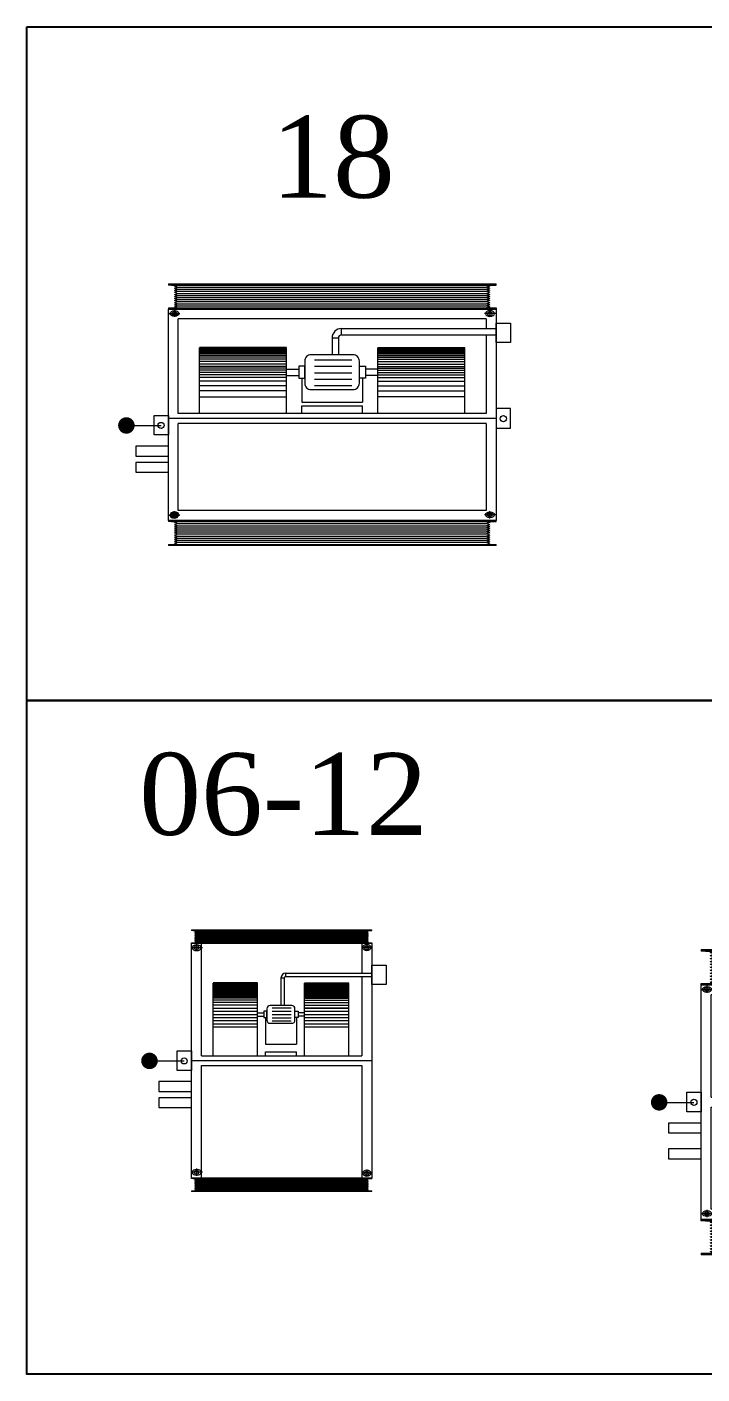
# Model space of a CAD drawing. Extents: x 847 to 949, y 444 to 823.
# Drawn here: x 931.519 to 933.58, y 482.836 to 486.952 of the extents above; entities that cross this region are included whole.
import ezdxf

# ---------------------------------------------------------------- set-up
doc = ezdxf.new("R2010")
doc.units = 0
doc.header["$MEASUREMENT"] = 0
doc.linetypes.add('DASHDOT', pattern=[25.4, 12.7, -6.35, 0, -6.35])
for name, color, linetype in [('01_AC-EQUIP', 206, 'CONTINUOUS'), ('M-DUCT-SA', 5, 'CONTINUOUS'), ('M-EQBMNT', 21, 'CONTINUOUS')]:
    doc.layers.add(name, color=color, linetype=linetype)
doc.layers.add('AC-TEXT', color=15, linetype='CONTINUOUS', lineweight=30)
doc.styles.add('AC', font='romans.shx', dxfattribs={"height": 0.2})

# ---------------------------------------------------------------- blocks, each defined once
blk = doc.blocks.new('A$C56630B5C')
at = {"layer": '01_AC-EQUIP', "color": 2, "lineweight": 20}
for p, q in [((0.1533, 0.7992), (1.1533, 0.7992)), ((0.1533, 0.7992), (0.1533, 0.7957)), ((1.1243, 0.7957), (0.1533, 0.7957)), ((0.1624, 0.7957), (1.1533, 0.7957)), ((0.1722, 0.7925), (0.1822, 0.7957)), ((0.1722, 0.7925), (0.1822, 0.7894)), ((0.1722, 0.7862), (0.1822, 0.7894)), ((0.1722, 0.7862), (0.1822, 0.783)), ((0.1722, 0.7799), (0.1822, 0.783)), ((0.1822, 0.7894), (1.1243, 0.7894)), ((0.1822, 0.783), (1.1243, 0.783)), ((1.1343, 0.7925), (1.1243, 0.7957)), ((1.1343, 0.7925), (1.1243, 0.7894)), ((1.1343, 0.7862), (1.1243, 0.7894)), ((1.1343, 0.7862), (1.1243, 0.783)), ((1.1343, 0.7799), (1.1243, 0.783)), ((1.1533, 0.7957), (1.1533, 0.7992)), ((0.1722, 0.7799), (0.1822, 0.7767)), ((0.1722, 0.7736), (0.1822, 0.7767)), ((0.1722, 0.7736), (0.1822, 0.7704)), ((0.1722, 0.7672), (0.1822, 0.7704)), ((0.1722, 0.7672), (0.1822, 0.7641)), ((0.1722, 0.7609), (0.1822, 0.7641)), ((0.1722, 0.7609), (0.1822, 0.7577)), ((0.1722, 0.7546), (0.1822, 0.7577)), ((0.1722, 0.7546), (0.1822, 0.7514)), ((0.1722, 0.7483), (0.1822, 0.7514)), ((0.1722, 0.7483), (0.1822, 0.7451)), ((0.1722, 0.7419), (0.1822, 0.7451)), ((0.1722, 0.7419), (0.1822, 0.7388)), ((0.1822, 0.7767), (1.1243, 0.7767)), ((0.1822, 0.7704), (1.1243, 0.7704)), ((0.1822, 0.7641), (1.1243, 0.7641)), ((0.1822, 0.7577), (1.1243, 0.7577)), ((0.1822, 0.7514), (1.1243, 0.7514)), ((0.1822, 0.7451), (1.1243, 0.7451)), ((1.1343, 0.7799), (1.1243, 0.7767)), ((1.1343, 0.7736), (1.1243, 0.7767)), ((1.1343, 0.7736), (1.1243, 0.7704)), ((1.1343, 0.7672), (1.1243, 0.7704)), ((1.1343, 0.7672), (1.1243, 0.7641)), ((1.1343, 0.7609), (1.1243, 0.7641)), ((1.1343, 0.7609), (1.1243, 0.7577)), ((1.1343, 0.7546), (1.1243, 0.7577)), ((1.1343, 0.7546), (1.1243, 0.7514)), ((1.1343, 0.7483), (1.1243, 0.7514)), ((1.1343, 0.7483), (1.1243, 0.7451)), ((1.1343, 0.7419), (1.1243, 0.7451)), ((1.1343, 0.7419), (1.1243, 0.7388)), ((0.1533, 0.7261), (1.1533, 0.7261)), ((0.1533, 0.7261), (0.1533, 0.7226)), ((1.1533, 0.7226), (0.1533, 0.7226)), ((0.1624, 0.7261), (1.1533, 0.7261)), ((0.1722, 0.7356), (0.1822, 0.7388)), ((0.1722, 0.7356), (0.1822, 0.7325)), ((0.1722, 0.7293), (0.1822, 0.7325)), ((0.1722, 0.7293), (0.1822, 0.7261)), ((0.1822, 0.7388), (1.1243, 0.7388)), ((0.1822, 0.7325), (1.1243, 0.7325)), ((1.1343, 0.7356), (1.1243, 0.7388)), ((1.1343, 0.7356), (1.1243, 0.7325)), ((1.1343, 0.7293), (1.1243, 0.7325)), ((1.1343, 0.7293), (1.1243, 0.7261)), ((1.1533, 0.7226), (1.1533, 0.7261)), ((0.1533, 0.0767), (1.1533, 0.0767)), ((0.1533, 0.0767), (0.1533, 0.0731)), ((1.1243, 0.0731), (0.1533, 0.0731)), ((0.1624, 0.0731), (1.1533, 0.0731)), ((0.1722, 0.0699), (0.1822, 0.0731)), ((0.1722, 0.0699), (0.1822, 0.0668)), ((0.1722, 0.0636), (0.1822, 0.0668)), ((0.1722, 0.0636), (0.1822, 0.0605)), ((0.1722, 0.0573), (0.1822, 0.0605)), ((0.1722, 0.0573), (0.1822, 0.0541)), ((0.1722, 0.051), (0.1822, 0.0541)), ((0.1722, 0.051), (0.1822, 0.0478)), ((0.1722, 0.0447), (0.1822, 0.0478)), ((0.1722, 0.0447), (0.1822, 0.0415)), ((0.1722, 0.0383), (0.1822, 0.0415)), ((0.1822, 0.0668), (1.1243, 0.0668)), ((0.1822, 0.0605), (1.1243, 0.0605)), ((0.1822, 0.0541), (1.1243, 0.0541)), ((0.1822, 0.0478), (1.1243, 0.0478)), ((0.1822, 0.0415), (1.1243, 0.0415)), ((1.1343, 0.0699), (1.1243, 0.0731)), ((1.1343, 0.0699), (1.1243, 0.0668)), ((1.1343, 0.0636), (1.1243, 0.0668)), ((1.1343, 0.0636), (1.1243, 0.0605)), ((1.1343, 0.0573), (1.1243, 0.0605)), ((1.1343, 0.0573), (1.1243, 0.0541)), ((1.1343, 0.051), (1.1243, 0.0541)), ((1.1343, 0.051), (1.1243, 0.0478)), ((1.1343, 0.0447), (1.1243, 0.0478)), ((1.1343, 0.0447), (1.1243, 0.0415)), ((1.1343, 0.0383), (1.1243, 0.0415)), ((1.1533, 0.0731), (1.1533, 0.0767)), ((0.1533, 0.0036), (1.1533, 0.0036)), ((0.1533, 0.0036), (0.1533, 0)), ((0.1624, 0.0036), (1.1533, 0.0036)), ((0.1722, 0.0383), (0.1822, 0.0352)), ((0.1722, 0.032), (0.1822, 0.0352)), ((0.1722, 0.032), (0.1822, 0.0289)), ((0.1722, 0.0257), (0.1822, 0.0289)), ((0.1722, 0.0257), (0.1822, 0.0225)), ((0.1722, 0.0194), (0.1822, 0.0225)), ((0.1722, 0.0194), (0.1822, 0.0162)), ((0.1722, 0.0131), (0.1822, 0.0162)), ((0.1722, 0.0131), (0.1822, 0.0099)), ((0.1722, 0.0067), (0.1822, 0.0099)), ((0.1722, 0.0067), (0.1822, 0.0036)), ((0.1822, 0.0352), (1.1243, 0.0352)), ((0.1822, 0.0289), (1.1243, 0.0289)), ((0.1822, 0.0225), (1.1243, 0.0225)), ((0.1822, 0.0162), (1.1243, 0.0162)), ((0.1822, 0.0099), (1.1243, 0.0099)), ((1.1343, 0.0383), (1.1243, 0.0352)), ((1.1343, 0.032), (1.1243, 0.0352)), ((1.1343, 0.032), (1.1243, 0.0289)), ((1.1343, 0.0257), (1.1243, 0.0289)), ((1.1343, 0.0257), (1.1243, 0.0225)), ((1.1343, 0.0194), (1.1243, 0.0225)), ((1.1343, 0.0194), (1.1243, 0.0162)), ((1.1343, 0.0131), (1.1243, 0.0162)), ((1.1343, 0.0131), (1.1243, 0.0099)), ((1.1343, 0.0067), (1.1243, 0.0099)), ((1.1343, 0.0067), (1.1243, 0.0036)), ((1.1533, 0), (1.1533, 0.0036)), ((1.1533, 0), (0.1533, 0))]:
    blk.add_line(p, q, dxfattribs=at)
at = {"layer": '01_AC-EQUIP', "color": 1, "lineweight": 20}
for p, q in [((0.1533, 0.7226), (1.1533, 0.7226)), ((0.1539, 0.7087), (0.188, 0.7087)), ((0.1717, 0.7202), (0.1717, 0.6982)), ((1.1527, 0.7087), (1.1186, 0.7087)), ((1.1348, 0.7202), (1.1348, 0.6982)), ((1.1233, 0.6926), (0.1833, 0.6926)), ((0.6818, 0.6631), (1.1533, 0.6631)), ((0.6818, 0.6437), (0.6818, 0.6631)), ((0.6527, 0.634), (0.6527, 0.5827)), ((0.6721, 0.634), (0.6527, 0.634)), ((0.6721, 0.634), (0.6721, 0.5827)), ((0.6818, 0.6437), (1.1533, 0.6437)), ((0.2476, 0.4033), (0.2476, 0.6038)), ((0.5132, 0.6038), (0.2476, 0.6038)), ((0.5132, 0.6026), (0.2476, 0.6026)), ((0.5132, 0.6013), (0.2476, 0.6013)), ((0.5132, 0.5995), (0.2476, 0.5995)), ((0.5132, 0.5972), (0.2476, 0.5972)), ((0.5132, 0.5949), (0.2476, 0.5949)), ((0.5132, 0.5923), (0.2476, 0.5923)), ((0.5132, 0.5893), (0.2476, 0.5893)), ((0.5132, 0.5857), (0.2476, 0.5857)), ((0.5132, 0.5807), (0.2476, 0.5807)), ((0.5132, 0.4033), (0.5132, 0.6038)), ((0.7923, 0.4033), (0.7923, 0.6038)), ((0.7923, 0.6038), (1.0579, 0.6038)), ((0.7923, 0.6026), (1.0579, 0.6026)), ((0.7923, 0.6013), (1.0579, 0.6013)), ((0.7923, 0.5995), (1.0579, 0.5995)), ((0.7923, 0.5972), (1.0579, 0.5972)), ((0.7923, 0.5949), (1.0579, 0.5949)), ((0.7923, 0.5923), (1.0579, 0.5923)), ((0.7923, 0.5893), (1.0579, 0.5893)), ((0.7923, 0.5857), (1.0579, 0.5857)), ((0.7923, 0.5807), (1.0579, 0.5807)), ((1.0579, 0.4033), (1.0579, 0.6038)), ((0.5132, 0.5755), (0.2476, 0.5755)), ((0.5132, 0.5691), (0.2476, 0.5691)), ((0.5132, 0.562), (0.2476, 0.562)), ((0.5132, 0.5546), (0.2476, 0.5546)), ((0.5132, 0.5472), (0.2476, 0.5472)), ((0.5132, 0.542), (0.2476, 0.542)), ((0.5132, 0.5356), (0.2476, 0.5356)), ((0.5132, 0.5393), (0.5509, 0.5393)), ((0.7136, 0.5659), (0.5995, 0.5659)), ((0.7136, 0.5465), (0.5995, 0.5465)), ((0.7923, 0.5393), (0.7546, 0.5393)), ((0.7923, 0.5755), (1.0579, 0.5755)), ((0.7923, 0.5691), (1.0579, 0.5691)), ((0.7923, 0.562), (1.0579, 0.562)), ((0.7923, 0.5546), (1.0579, 0.5546)), ((0.7923, 0.5472), (1.0579, 0.5472)), ((0.7923, 0.542), (1.0579, 0.542)), ((0.7923, 0.5356), (1.0579, 0.5356)), ((0.5132, 0.5285), (0.2476, 0.5285)), ((0.5132, 0.5211), (0.2476, 0.5211)), ((0.5132, 0.5137), (0.2476, 0.5137)), ((0.5132, 0.5021), (0.2476, 0.5021)), ((0.5132, 0.5199), (0.5509, 0.5199)), ((0.5601, 0.5112), (0.5601, 0.4383)), ((0.7136, 0.5271), (0.5995, 0.5271)), ((0.7136, 0.5077), (0.5995, 0.5077)), ((0.7454, 0.5112), (0.7454, 0.4383)), ((0.7923, 0.5199), (0.7546, 0.5199)), ((0.7923, 0.5285), (1.0579, 0.5285)), ((0.7923, 0.5211), (1.0579, 0.5211)), ((0.7923, 0.5137), (1.0579, 0.5137)), ((0.7923, 0.5021), (1.0579, 0.5021)), ((0.5132, 0.4875), (0.2476, 0.4875)), ((0.5132, 0.4729), (0.2476, 0.4729)), ((0.2476, 0.4545), (0.5132, 0.4545)), ((0.7136, 0.4883), (0.5995, 0.4883)), ((0.7923, 0.4875), (1.0579, 0.4875)), ((0.7923, 0.4729), (1.0579, 0.4729)), ((1.0579, 0.4545), (0.7923, 0.4545)), ((0.5601, 0.4383), (0.7454, 0.4383)), ((0.5601, 0.4272), (0.7454, 0.4272)), ((0.5601, 0.4033), (0.5601, 0.4272)), ((0.7454, 0.4033), (0.7454, 0.4272)), ((1.1533, 0.3883), (0.1533, 0.3883)), ((1.1233, 0.3733), (0.1833, 0.3733)), ((0.1539, 0.0941), (0.188, 0.0941)), ((0.1869, 0.0917), (0.1559, 0.0917)), ((0.1707, 0.1022), (0.1707, 0.0821)), ((0.1717, 0.0826), (0.1717, 0.1046)), ((1.1233, 0.1067), (0.1833, 0.1067)), ((1.1527, 0.0941), (1.1186, 0.0941)), ((1.1348, 0.0826), (1.1348, 0.1046)), ((1.1533, 0.0767), (0.1533, 0.0767))]:
    blk.add_line(p, q, dxfattribs=at)
at = {"layer": '01_AC-EQUIP', "color": 1, "linetype": 'DASHDOT', "lineweight": 20}
for p, q in [((0.5132, 0.5472), (0.2476, 0.5472)), ((0.7923, 0.5472), (1.0579, 0.5472))]:
    blk.add_line(p, q, dxfattribs=at)
at = {"layer": '01_AC-EQUIP', "color": 4, "lineweight": 20}
blk.add_line((0.0248, 0.3668), (0.1307, 0.3668), dxfattribs=at)
at = {"layer": '01_AC-EQUIP', "color": 1, "lineweight": 20}
for points in [[(0.1533, 0.0767), (0.1533, 0.7226)], [(1.1533, 0.7261), (1.1533, 0.0767)], [(1.1233, 0.4033), (0.1833, 0.4033), (0.1833, 0.6926)], [(1.1233, 0.6926), (1.1233, 0.6631)], [(1.1233, 0.6437), (1.1233, 0.4033)], [(0.1833, 0.1067), (0.1833, 0.3733)], [(1.1233, 0.3733), (1.1233, 0.1067)]]:
    blk.add_lwpolyline(points, dxfattribs=at)
for points in [[(1.1972, 0.6199), (1.1533, 0.6199), (1.1533, 0.6798), (1.1972, 0.6798)], [(0.5693, 0.5479), (0.5509, 0.5479), (0.5509, 0.5112), (0.5693, 0.5112)], [(0.7362, 0.5479), (0.7546, 0.5479), (0.7546, 0.5112), (0.7362, 0.5112)], [(1.1972, 0.4183), (1.1533, 0.4183), (1.1533, 0.3584), (1.1972, 0.3584)], [(0.1093, 0.3976), (0.1533, 0.3976), (0.1533, 0.3377), (0.1093, 0.3377)]]:
    blk.add_lwpolyline(points, close=True, dxfattribs=at)
blk.add_lwpolyline([(0.7168, 0.5827), (0.5887, 0.5827, 0.414214), (0.5693, 0.5633), (0.5693, 0.4959, 0.414214), (0.5887, 0.4765), (0.7168, 0.4765, 0.414214), (0.7362, 0.4959), (0.7362, 0.5633, 0.414214)], format="xyb", close=True, dxfattribs=at)
at = {"layer": '01_AC-EQUIP', "color": 4, "lineweight": 20, "const_width": 0.0252}
blk.add_lwpolyline([(0.0275, 0.3545, 1), (0.0221, 0.3791, 1)], format="xyb", close=True, dxfattribs=at)
at = {"layer": '01_AC-EQUIP', "color": 5, "lineweight": 20}
blk.add_lwpolyline([(0.1533, 0.2734), (0.1533, 0.3034), (0.0533, 0.3034), (0.0533, 0.2734)], close=True, dxfattribs=at)
at = {"layer": '01_AC-EQUIP', "color": 6, "lineweight": 20}
blk.add_lwpolyline([(0.1533, 0.2241), (0.1533, 0.2541), (0.0533, 0.2541), (0.0533, 0.2241)], close=True, dxfattribs=at)
at = {"layer": '01_AC-EQUIP', "color": 1, "lineweight": 20}
for centre in [(0.1307, 0.3668), (1.1758, 0.3875)]:
    blk.add_circle(centre, 0.00932, dxfattribs=at)
for radius in [0.0291, 0.0097]:
    blk.add_arc((0.6818, 0.634), radius, 90.0006, 180.0006, dxfattribs=at)
for centre, major_axis, start_param, end_param in [((0.1717, 0.7087), (0.0136, 0), -1.570796, 4.712389), ((0.1717, 0.7087), (0.00775, 0), 3.141593, 9.424778), ((1.1348, 0.0941), (-0.0136, 0), -1.570796, 4.712389), ((1.1348, 0.0941), (-0.00775, 0), 3.141593, 9.424778)]:
    blk.add_ellipse(centre, major_axis=major_axis, ratio=0.646018, start_param=start_param, end_param=end_param, dxfattribs=at)
at = {"layer": '01_AC-EQUIP', "color": 1, "lineweight": 20, "extrusion": (0, 0, -1)}
for centre, major_axis, start_param, end_param in [((1.1348, 0.7087), (-0.0136, 0), -1.570796, 4.712389), ((1.1348, 0.7087), (-0.00775, 0), 3.141593, 9.424778), ((0.1717, 0.0941), (0.0136, 0), -1.570796, 4.712389), ((0.1707, 0.0917), (-0.0124, 0), -1.570796, 4.712389), ((0.1707, 0.0917), (-0.00705, 0), 3.141593, 9.424778), ((0.1717, 0.0941), (0.00775, 0), 3.141593, 9.424778)]:
    blk.add_ellipse(centre, major_axis=major_axis, ratio=0.646018, start_param=start_param, end_param=end_param, dxfattribs=at)
at = {"layer": 'M-EQBMNT', "color": 21, "linetype": 'ByBlock', "ltscale": 1.5}
for p, q in [((0.5132, 0.6038), (0.2476, 0.6038)), ((0.7923, 0.6038), (1.0579, 0.6038))]:
    blk.add_line(p, q, dxfattribs=at)
blk = doc.blocks.new('A$C220E142C')
at = {"layer": '01_AC-EQUIP', "color": 2, "lineweight": 20}
for p, q in [((0.1535, 0.8), (0.7035, 0.8)), ((0.1535, 0.8), (0.1535, 0.798)), ((0.6876, 0.798), (0.1535, 0.798)), ((0.1586, 0.798), (0.7035, 0.798)), ((0.164, 0.7963), (0.1695, 0.798)), ((0.164, 0.7963), (0.1695, 0.7946)), ((0.164, 0.7928), (0.1695, 0.7946)), ((0.164, 0.7928), (0.1695, 0.7911)), ((0.164, 0.7893), (0.1695, 0.7911)), ((0.164, 0.7893), (0.1695, 0.7876)), ((0.164, 0.7859), (0.1695, 0.7876)), ((0.164, 0.7859), (0.1695, 0.7841)), ((0.164, 0.7824), (0.1695, 0.7841)), ((0.164, 0.7824), (0.1695, 0.7807)), ((0.1695, 0.7946), (0.6876, 0.7946)), ((0.1695, 0.7911), (0.6876, 0.7911)), ((0.1695, 0.7876), (0.6876, 0.7876)), ((0.1695, 0.7841), (0.6876, 0.7841)), ((0.6931, 0.7963), (0.6876, 0.798)), ((0.6931, 0.7963), (0.6876, 0.7946)), ((0.6931, 0.7928), (0.6876, 0.7946)), ((0.6931, 0.7928), (0.6876, 0.7911)), ((0.6931, 0.7893), (0.6876, 0.7911)), ((0.6931, 0.7893), (0.6876, 0.7876)), ((0.6931, 0.7859), (0.6876, 0.7876)), ((0.6931, 0.7859), (0.6876, 0.7841)), ((0.6931, 0.7824), (0.6876, 0.7841)), ((0.6931, 0.7824), (0.6876, 0.7807)), ((0.7035, 0.798), (0.7035, 0.8)), ((0.1535, 0.7598), (0.7035, 0.7598)), ((0.1535, 0.7598), (0.1535, 0.7578)), ((0.7035, 0.7578), (0.1535, 0.7578)), ((0.1586, 0.7598), (0.7035, 0.7598)), ((0.164, 0.7789), (0.1695, 0.7807)), ((0.164, 0.7789), (0.1695, 0.7772)), ((0.164, 0.7754), (0.1695, 0.7772)), ((0.164, 0.7754), (0.1695, 0.7737)), ((0.164, 0.772), (0.1695, 0.7737)), ((0.164, 0.772), (0.1695, 0.7702)), ((0.164, 0.7685), (0.1695, 0.7702)), ((0.164, 0.7685), (0.1695, 0.7667)), ((0.164, 0.765), (0.1695, 0.7667)), ((0.164, 0.765), (0.1695, 0.7633)), ((0.164, 0.7615), (0.1695, 0.7633)), ((0.164, 0.7615), (0.1695, 0.7598)), ((0.1695, 0.7807), (0.6876, 0.7807)), ((0.1695, 0.7772), (0.6876, 0.7772)), ((0.1695, 0.7737), (0.6876, 0.7737)), ((0.1695, 0.7702), (0.6876, 0.7702)), ((0.1695, 0.7667), (0.6876, 0.7667)), ((0.1695, 0.7633), (0.6876, 0.7633)), ((0.6931, 0.7789), (0.6876, 0.7807)), ((0.6931, 0.7789), (0.6876, 0.7772)), ((0.6931, 0.7754), (0.6876, 0.7772)), ((0.6931, 0.7754), (0.6876, 0.7737)), ((0.6931, 0.772), (0.6876, 0.7737)), ((0.6931, 0.772), (0.6876, 0.7702)), ((0.6931, 0.7685), (0.6876, 0.7702)), ((0.6931, 0.7685), (0.6876, 0.7667)), ((0.6931, 0.765), (0.6876, 0.7667)), ((0.6931, 0.765), (0.6876, 0.7633)), ((0.6931, 0.7615), (0.6876, 0.7633)), ((0.6931, 0.7615), (0.6876, 0.7598)), ((0.7035, 0.7578), (0.7035, 0.7598)), ((0.1535, 0.0422), (0.7035, 0.0422)), ((0.1535, 0.0422), (0.1535, 0.0402)), ((0.7035, 0.0402), (0.7035, 0.0422)), ((0.6876, 0.0402), (0.1535, 0.0402)), ((0.1535, 0.002), (0.7035, 0.002)), ((0.1535, 0.002), (0.1535, 0)), ((0.1586, 0.0402), (0.7035, 0.0402)), ((0.1586, 0.002), (0.7035, 0.002)), ((0.164, 0.0385), (0.1695, 0.0402)), ((0.164, 0.0385), (0.1695, 0.0367)), ((0.164, 0.035), (0.1695, 0.0367)), ((0.164, 0.035), (0.1695, 0.0333)), ((0.164, 0.0315), (0.1695, 0.0333)), ((0.164, 0.0315), (0.1695, 0.0298)), ((0.164, 0.028), (0.1695, 0.0298)), ((0.164, 0.028), (0.1695, 0.0263)), ((0.164, 0.0246), (0.1695, 0.0263)), ((0.164, 0.0246), (0.1695, 0.0228)), ((0.164, 0.0211), (0.1695, 0.0228)), ((0.164, 0.0211), (0.1695, 0.0193)), ((0.164, 0.0176), (0.1695, 0.0193)), ((0.164, 0.0176), (0.1695, 0.0159)), ((0.164, 0.0141), (0.1695, 0.0159)), ((0.164, 0.0141), (0.1695, 0.0124)), ((0.164, 0.0107), (0.1695, 0.0124)), ((0.164, 0.0107), (0.1695, 0.0089)), ((0.164, 0.0072), (0.1695, 0.0089)), ((0.164, 0.0072), (0.1695, 0.0054)), ((0.164, 0.0037), (0.1695, 0.0054)), ((0.164, 0.0037), (0.1695, 0.002)), ((0.1695, 0.0367), (0.6876, 0.0367)), ((0.1695, 0.0333), (0.6876, 0.0333)), ((0.1695, 0.0298), (0.6876, 0.0298)), ((0.1695, 0.0263), (0.6876, 0.0263)), ((0.1695, 0.0228), (0.6876, 0.0228)), ((0.1695, 0.0193), (0.6876, 0.0193)), ((0.1695, 0.0159), (0.6876, 0.0159)), ((0.1695, 0.0124), (0.6876, 0.0124)), ((0.1695, 0.0089), (0.6876, 0.0089)), ((0.1695, 0.0054), (0.6876, 0.0054)), ((0.6931, 0.0385), (0.6876, 0.0402)), ((0.6931, 0.0385), (0.6876, 0.0367)), ((0.6931, 0.035), (0.6876, 0.0367)), ((0.6931, 0.035), (0.6876, 0.0333)), ((0.6931, 0.0315), (0.6876, 0.0333)), ((0.6931, 0.0315), (0.6876, 0.0298)), ((0.6931, 0.028), (0.6876, 0.0298)), ((0.6931, 0.028), (0.6876, 0.0263)), ((0.6931, 0.0246), (0.6876, 0.0263)), ((0.6931, 0.0246), (0.6876, 0.0228)), ((0.6931, 0.0211), (0.6876, 0.0228)), ((0.6931, 0.0211), (0.6876, 0.0193)), ((0.6931, 0.0176), (0.6876, 0.0193)), ((0.6931, 0.0176), (0.6876, 0.0159)), ((0.6931, 0.0141), (0.6876, 0.0159)), ((0.6931, 0.0141), (0.6876, 0.0124)), ((0.6931, 0.0107), (0.6876, 0.0124)), ((0.6931, 0.0107), (0.6876, 0.0089)), ((0.6931, 0.0072), (0.6876, 0.0089)), ((0.6931, 0.0072), (0.6876, 0.0054)), ((0.6931, 0.0037), (0.6876, 0.0054)), ((0.6931, 0.0037), (0.6876, 0.002)), ((0.7035, 0), (0.7035, 0.002)), ((0.7035, 0), (0.1535, 0))]:
    blk.add_line(p, q, dxfattribs=at)
at = {"layer": '01_AC-EQUIP', "color": 1, "lineweight": 20}
for p, q in [((0.1869, 0.745), (0.1528, 0.745)), ((0.169, 0.7565), (0.169, 0.7345)), ((0.7065, 0.7455), (0.6724, 0.7455)), ((0.6887, 0.757), (0.6887, 0.735)), ((0.4415, 0.667), (0.7035, 0.667)), ((0.4415, 0.657), (0.4415, 0.667)), ((0.2192, 0.415), (0.2192, 0.6366)), ((0.3551, 0.6366), (0.2192, 0.6366)), ((0.3551, 0.636), (0.2192, 0.636)), ((0.3551, 0.6353), (0.2192, 0.6353)), ((0.3551, 0.6344), (0.2192, 0.6344)), ((0.3551, 0.6332), (0.2192, 0.6332)), ((0.3551, 0.632), (0.2192, 0.632)), ((0.3551, 0.6307), (0.2192, 0.6307)), ((0.3551, 0.6292), (0.2192, 0.6292)), ((0.3551, 0.6273), (0.2192, 0.6273)), ((0.3551, 0.6248), (0.2192, 0.6248)), ((0.3551, 0.6221), (0.2192, 0.6221)), ((0.3551, 0.6188), (0.2192, 0.6188)), ((0.3551, 0.415), (0.3551, 0.6366)), ((0.4266, 0.6521), (0.4266, 0.5684)), ((0.4365, 0.6521), (0.4266, 0.6521)), ((0.4365, 0.6521), (0.4365, 0.5684)), ((0.4415, 0.657), (0.7035, 0.657)), ((0.4981, 0.415), (0.4981, 0.6366)), ((0.4981, 0.6366), (0.634, 0.6366)), ((0.4981, 0.636), (0.634, 0.636)), ((0.4981, 0.6353), (0.634, 0.6353)), ((0.4981, 0.6344), (0.634, 0.6344)), ((0.4981, 0.6332), (0.634, 0.6332)), ((0.4981, 0.632), (0.634, 0.632)), ((0.4981, 0.6307), (0.634, 0.6307)), ((0.4981, 0.6292), (0.634, 0.6292)), ((0.4981, 0.6273), (0.634, 0.6273)), ((0.4981, 0.6248), (0.634, 0.6248)), ((0.4981, 0.6221), (0.634, 0.6221)), ((0.4981, 0.6188), (0.634, 0.6188)), ((0.634, 0.415), (0.634, 0.6366)), ((0.3551, 0.6152), (0.2192, 0.6152)), ((0.3551, 0.6114), (0.2192, 0.6114)), ((0.3551, 0.6076), (0.2192, 0.6076)), ((0.3551, 0.605), (0.2192, 0.605)), ((0.3551, 0.6017), (0.2192, 0.6017)), ((0.3551, 0.598), (0.2192, 0.598)), ((0.3551, 0.5943), (0.2192, 0.5943)), ((0.3551, 0.5905), (0.2192, 0.5905)), ((0.3551, 0.5845), (0.2192, 0.5845)), ((0.3551, 0.5771), (0.2192, 0.5771)), ((0.4981, 0.6152), (0.634, 0.6152)), ((0.4981, 0.6114), (0.634, 0.6114)), ((0.4981, 0.6076), (0.634, 0.6076)), ((0.4981, 0.605), (0.634, 0.605)), ((0.4981, 0.6017), (0.634, 0.6017)), ((0.4981, 0.598), (0.634, 0.598)), ((0.4981, 0.5943), (0.634, 0.5943)), ((0.4981, 0.5905), (0.634, 0.5905)), ((0.4981, 0.5845), (0.634, 0.5845)), ((0.4981, 0.5771), (0.634, 0.5771)), ((0.3551, 0.5696), (0.2192, 0.5696)), ((0.2192, 0.5601), (0.3551, 0.5601)), ((0.2192, 0.5507), (0.3551, 0.5507)), ((0.2192, 0.5412), (0.3551, 0.5412)), ((0.3551, 0.5462), (0.3745, 0.5462)), ((0.3551, 0.5363), (0.3745, 0.5363)), ((0.4578, 0.5598), (0.3993, 0.5598)), ((0.4578, 0.5499), (0.3993, 0.5499)), ((0.4578, 0.54), (0.3993, 0.54)), ((0.4981, 0.5462), (0.4787, 0.5462)), ((0.4981, 0.5363), (0.4787, 0.5363)), ((0.4981, 0.5696), (0.634, 0.5696)), ((0.634, 0.5601), (0.4981, 0.5601)), ((0.4981, 0.5601), (0.634, 0.5601)), ((0.4981, 0.5507), (0.634, 0.5507)), ((0.4981, 0.5412), (0.634, 0.5412)), ((0.2192, 0.5318), (0.3551, 0.5318)), ((0.2192, 0.5224), (0.3551, 0.5224)), ((0.2192, 0.5129), (0.3551, 0.5129)), ((0.2192, 0.5035), (0.3551, 0.5035)), ((0.3792, 0.5318), (0.3792, 0.4498)), ((0.4578, 0.53), (0.3993, 0.53)), ((0.4578, 0.5201), (0.3993, 0.5201)), ((0.474, 0.5318), (0.474, 0.4498)), ((0.4981, 0.5318), (0.634, 0.5318)), ((0.4981, 0.5223), (0.634, 0.5223)), ((0.4981, 0.5129), (0.634, 0.5129)), ((0.4981, 0.5035), (0.634, 0.5035)), ((0.1835, 0.415), (0.6735, 0.415)), ((0.3792, 0.4498), (0.474, 0.4498)), ((0.3792, 0.4272), (0.474, 0.4272)), ((0.3792, 0.415), (0.3792, 0.4272)), ((0.474, 0.415), (0.474, 0.4272)), ((0.1535, 0.4), (0.7035, 0.4)), ((0.1835, 0.385), (0.6735, 0.385)), ((0.1869, 0.0587), (0.1528, 0.0587)), ((0.169, 0.0702), (0.169, 0.0482)), ((0.7065, 0.0561), (0.6724, 0.0561)), ((0.6887, 0.0676), (0.6887, 0.0456))]:
    blk.add_line(p, q, dxfattribs=at)
at = {"layer": '01_AC-EQUIP', "color": 1, "linetype": 'DASHDOT', "lineweight": 20}
for p, q in [((0.3551, 0.6076), (0.2192, 0.6076)), ((0.4981, 0.6076), (0.634, 0.6076))]:
    blk.add_line(p, q, dxfattribs=at)
at = {"layer": '01_AC-EQUIP', "color": 4, "lineweight": 20}
blk.add_line((0.0251, 0.3992), (0.131, 0.3992), dxfattribs=at)
at = {"layer": '01_AC-EQUIP', "color": 1, "lineweight": 20}
for points in [[(0.1535, 0.0402), (0.1535, 0.7598)], [(0.1835, 0.415), (0.1835, 0.7578)], [(0.6735, 0.7578), (0.6735, 0.667)], [(0.7035, 0.7598), (0.7035, 0.0402)], [(0.6735, 0.657), (0.6735, 0.415)], [(0.1835, 0.0422), (0.1835, 0.385)], [(0.6735, 0.385), (0.6735, 0.0422)]]:
    blk.add_lwpolyline(points, dxfattribs=at)
for points in [[(0.7475, 0.6321), (0.7035, 0.6321), (0.7035, 0.692), (0.7475, 0.692)], [(0.3839, 0.5506), (0.3745, 0.5506), (0.3745, 0.5318), (0.3839, 0.5318)], [(0.4693, 0.5506), (0.4787, 0.5506), (0.4787, 0.5318), (0.4693, 0.5318)], [(0.1096, 0.43), (0.1535, 0.43), (0.1535, 0.37), (0.1096, 0.37)]]:
    blk.add_lwpolyline(points, close=True, dxfattribs=at)
blk.add_lwpolyline([(0.4594, 0.5684), (0.3938, 0.5684, 0.414214), (0.3839, 0.5585), (0.3839, 0.524, 0.414214), (0.3938, 0.514), (0.4594, 0.514, 0.414214), (0.4693, 0.524), (0.4693, 0.5585, 0.414214)], format="xyb", close=True, dxfattribs=at)
at = {"layer": '01_AC-EQUIP', "color": 4, "lineweight": 20, "const_width": 0.0252}
blk.add_lwpolyline([(0.0278, 0.3868, 1), (0.0224, 0.4115, 1)], format="xyb", close=True, dxfattribs=at)
at = {"layer": '01_AC-EQUIP', "color": 5, "lineweight": 20}
blk.add_lwpolyline([(0.1535, 0.3058), (0.1535, 0.3358), (0.0535, 0.3358), (0.0535, 0.3058)], close=True, dxfattribs=at)
at = {"layer": '01_AC-EQUIP', "color": 6, "lineweight": 20}
blk.add_lwpolyline([(0.1535, 0.2565), (0.1535, 0.2865), (0.0535, 0.2865), (0.0535, 0.2565)], close=True, dxfattribs=at)
at = {"layer": '01_AC-EQUIP', "color": 1, "lineweight": 20}
blk.add_circle((0.131, 0.3992), 0.00932, dxfattribs=at)
for radius in [0.0149, 0.00497]:
    blk.add_arc((0.4415, 0.6521), radius, 90.0006, 180.0006, dxfattribs=at)
at = {"layer": '01_AC-EQUIP', "color": 1, "lineweight": 20, "extrusion": (0, 0, -1)}
for centre, major_axis, start_param, end_param in [((0.169, 0.745), (-0.0136, 0), -1.570796, 4.712389), ((0.169, 0.745), (-0.00775, 0), 3.141593, 9.424778), ((0.6887, 0.7455), (-0.0136, 0), -1.570796, 4.712389), ((0.6887, 0.7455), (-0.00775, 0), 3.141593, 9.424778), ((0.169, 0.0587), (-0.0136, 0), -1.570796, 4.712389), ((0.169, 0.0587), (-0.00775, 0), 3.141593, 9.424778), ((0.6887, 0.0561), (-0.0136, 0), -1.570796, 4.712389), ((0.6887, 0.0561), (-0.00775, 0), 3.141593, 9.424778)]:
    blk.add_ellipse(centre, major_axis=major_axis, ratio=0.646018, start_param=start_param, end_param=end_param, dxfattribs=at)
at = {"layer": 'M-EQBMNT', "color": 21, "linetype": 'ByBlock', "ltscale": 1.5}
for p, q in [((0.3551, 0.6366), (0.2192, 0.6366)), ((0.4981, 0.6366), (0.634, 0.6366))]:
    blk.add_line(p, q, dxfattribs=at)
blk = doc.blocks.new('A$C0F5A1675')
at = {"layer": '01_AC-EQUIP', "color": 2, "lineweight": 20}
for p, q in [((0.1531, 0.9331), (1.5781, 0.9331)), ((0.1531, 0.9331), (0.1531, 0.928)), ((1.5368, 0.928), (0.1531, 0.928)), ((0.1662, 0.928), (1.5781, 0.928)), ((0.1801, 0.9235), (0.1943, 0.928)), ((0.1801, 0.9235), (0.1943, 0.919)), ((0.1801, 0.9145), (0.1943, 0.919)), ((0.1801, 0.9145), (0.1943, 0.91)), ((0.1801, 0.9055), (0.1943, 0.91)), ((0.1943, 0.919), (1.5368, 0.919)), ((0.1943, 0.91), (1.5368, 0.91)), ((1.5511, 0.9235), (1.5368, 0.928)), ((1.5511, 0.9235), (1.5368, 0.919)), ((1.5511, 0.9145), (1.5368, 0.919)), ((1.5511, 0.9145), (1.5368, 0.91)), ((1.5511, 0.9055), (1.5368, 0.91)), ((1.5781, 0.928), (1.5781, 0.9331)), ((0.1801, 0.9055), (0.1943, 0.901)), ((0.1801, 0.8965), (0.1943, 0.901)), ((0.1801, 0.8965), (0.1943, 0.892)), ((0.1801, 0.8875), (0.1943, 0.892)), ((0.1801, 0.8875), (0.1943, 0.883)), ((0.1801, 0.8785), (0.1943, 0.883)), ((0.1801, 0.8785), (0.1943, 0.874)), ((0.1801, 0.8695), (0.1943, 0.874)), ((0.1801, 0.8695), (0.1943, 0.8649)), ((0.1801, 0.8604), (0.1943, 0.8649)), ((0.1943, 0.901), (1.5368, 0.901)), ((0.1943, 0.892), (1.5368, 0.892)), ((0.1943, 0.883), (1.5368, 0.883)), ((0.1943, 0.874), (1.5368, 0.874)), ((0.1943, 0.8649), (1.5368, 0.8649)), ((1.5511, 0.9055), (1.5368, 0.901)), ((1.5511, 0.8965), (1.5368, 0.901)), ((1.5511, 0.8965), (1.5368, 0.892)), ((1.5511, 0.8875), (1.5368, 0.892)), ((1.5511, 0.8875), (1.5368, 0.883)), ((1.5511, 0.8785), (1.5368, 0.883)), ((1.5511, 0.8785), (1.5368, 0.874)), ((1.5511, 0.8695), (1.5368, 0.874)), ((1.5511, 0.8695), (1.5368, 0.8649)), ((1.5511, 0.8604), (1.5368, 0.8649)), ((0.1531, 0.8289), (1.5781, 0.8289)), ((0.1531, 0.8289), (0.1531, 0.8238)), ((1.5781, 0.8238), (0.1531, 0.8238)), ((0.1662, 0.8289), (1.5781, 0.8289)), ((0.1801, 0.8604), (0.1943, 0.8559)), ((0.1801, 0.8514), (0.1943, 0.8559)), ((0.1801, 0.8514), (0.1943, 0.8469)), ((0.1801, 0.8424), (0.1943, 0.8469)), ((0.1801, 0.8424), (0.1943, 0.8379)), ((0.1801, 0.8334), (0.1943, 0.8379)), ((0.1801, 0.8334), (0.1943, 0.8289)), ((0.1943, 0.8559), (1.5368, 0.8559)), ((0.1943, 0.8469), (1.5368, 0.8469)), ((0.1943, 0.8379), (1.5368, 0.8379)), ((1.5511, 0.8604), (1.5368, 0.8559)), ((1.5511, 0.8514), (1.5368, 0.8559)), ((1.5511, 0.8514), (1.5368, 0.8469)), ((1.5511, 0.8424), (1.5368, 0.8469)), ((1.5511, 0.8424), (1.5368, 0.8379)), ((1.5511, 0.8334), (1.5368, 0.8379)), ((1.5511, 0.8334), (1.5368, 0.8289)), ((1.5781, 0.8238), (1.5781, 0.8289)), ((0.1531, 0.1093), (1.5781, 0.1093)), ((0.1531, 0.1093), (0.1531, 0.1042)), ((1.5368, 0.1042), (0.1531, 0.1042)), ((0.1662, 0.1042), (1.5781, 0.1042)), ((0.1801, 0.0997), (0.1943, 0.1042)), ((0.1801, 0.0997), (0.1943, 0.0952)), ((0.1801, 0.0907), (0.1943, 0.0952)), ((0.1801, 0.0907), (0.1943, 0.0862)), ((0.1801, 0.0817), (0.1943, 0.0862)), ((0.1943, 0.0952), (1.5368, 0.0952)), ((0.1943, 0.0862), (1.5368, 0.0862)), ((1.5511, 0.0997), (1.5368, 0.1042)), ((1.5511, 0.0997), (1.5368, 0.0952)), ((1.5511, 0.0907), (1.5368, 0.0952)), ((1.5511, 0.0907), (1.5368, 0.0862)), ((1.5511, 0.0817), (1.5368, 0.0862)), ((1.5781, 0.1042), (1.5781, 0.1093)), ((0.1801, 0.0817), (0.1943, 0.0772)), ((0.1801, 0.0726), (0.1943, 0.0772)), ((0.1801, 0.0726), (0.1943, 0.0681)), ((0.1801, 0.0636), (0.1943, 0.0681)), ((0.1801, 0.0636), (0.1943, 0.0591)), ((0.1801, 0.0546), (0.1943, 0.0591)), ((0.1801, 0.0546), (0.1943, 0.0501)), ((0.1801, 0.0456), (0.1943, 0.0501)), ((0.1801, 0.0456), (0.1943, 0.0411)), ((0.1943, 0.0772), (1.5368, 0.0772)), ((0.1943, 0.0681), (1.5368, 0.0681)), ((0.1943, 0.0591), (1.5368, 0.0591)), ((0.1943, 0.0501), (1.5368, 0.0501)), ((1.5511, 0.0817), (1.5368, 0.0772)), ((1.5511, 0.0726), (1.5368, 0.0772)), ((1.5511, 0.0726), (1.5368, 0.0681)), ((1.5511, 0.0636), (1.5368, 0.0681)), ((1.5511, 0.0636), (1.5368, 0.0591)), ((1.5511, 0.0546), (1.5368, 0.0591)), ((1.5511, 0.0546), (1.5368, 0.0501)), ((1.5511, 0.0456), (1.5368, 0.0501)), ((1.5511, 0.0456), (1.5368, 0.0411)), ((0.1531, 0.0051), (1.5781, 0.0051)), ((0.1531, 0.0051), (0.1531, 0)), ((0.1662, 0.0051), (1.5781, 0.0051)), ((0.1801, 0.0366), (0.1943, 0.0411)), ((0.1801, 0.0366), (0.1943, 0.0321)), ((0.1801, 0.0276), (0.1943, 0.0321)), ((0.1801, 0.0276), (0.1943, 0.0231)), ((0.1801, 0.0186), (0.1943, 0.0231)), ((0.1801, 0.0186), (0.1943, 0.0141)), ((0.1801, 0.0096), (0.1943, 0.0141)), ((0.1801, 0.0096), (0.1943, 0.0051)), ((0.1943, 0.0411), (1.5368, 0.0411)), ((0.1943, 0.0321), (1.5368, 0.0321)), ((0.1943, 0.0231), (1.5368, 0.0231)), ((0.1943, 0.0141), (1.5368, 0.0141)), ((1.5511, 0.0366), (1.5368, 0.0411)), ((1.5511, 0.0366), (1.5368, 0.0321)), ((1.5511, 0.0276), (1.5368, 0.0321)), ((1.5511, 0.0276), (1.5368, 0.0231)), ((1.5511, 0.0186), (1.5368, 0.0231)), ((1.5511, 0.0186), (1.5368, 0.0141)), ((1.5511, 0.0096), (1.5368, 0.0141)), ((1.5511, 0.0096), (1.5368, 0.0051)), ((1.5781, 0), (1.5781, 0.0051)), ((1.5781, 0), (0.1531, 0))]:
    blk.add_line(p, q, dxfattribs=at)
at = {"layer": '01_AC-EQUIP', "color": 1, "lineweight": 20}
for p, q in [((0.1527, 0.8108), (0.1868, 0.8108)), ((0.1705, 0.8223), (0.1705, 0.8003)), ((1.5481, 0.7938), (0.1831, 0.7938)), ((1.5784, 0.8108), (1.5444, 0.8108)), ((1.5606, 0.8223), (1.5606, 0.8003)), ((0.8531, 0.7434), (0.8531, 0.7182)), ((0.8787, 0.7434), (0.8531, 0.7434)), ((0.8787, 0.7434), (0.8787, 0.7182)), ((0.8915, 0.7818), (1.5781, 0.7818)), ((0.8915, 0.7562), (0.8915, 0.7818)), ((0.8915, 0.7562), (1.5781, 0.7562)), ((0.3183, 0.4815), (0.3183, 0.7375)), ((0.6688, 0.7344), (0.3183, 0.7344)), ((0.6688, 0.7309), (0.3183, 0.7309)), ((0.6688, 0.727), (0.3183, 0.727)), ((0.6688, 0.7222), (0.3183, 0.7222)), ((0.6688, 0.7157), (0.3183, 0.7157)), ((0.6688, 0.7088), (0.3183, 0.7088)), ((0.6688, 0.7003), (0.3183, 0.7003)), ((0.6688, 0.4815), (0.6688, 0.7375)), ((1.0373, 0.4815), (1.0373, 0.7375)), ((1.0373, 0.7344), (1.3878, 0.7344)), ((1.0373, 0.7309), (1.3878, 0.7309)), ((1.0373, 0.727), (1.3878, 0.727)), ((1.0373, 0.7222), (1.3878, 0.7222)), ((1.0373, 0.7157), (1.3878, 0.7157)), ((1.0373, 0.7088), (1.3878, 0.7088)), ((1.0373, 0.7003), (1.3878, 0.7003)), ((1.3878, 0.4815), (1.3878, 0.7375)), ((0.6688, 0.6909), (0.3183, 0.6909)), ((0.6688, 0.6812), (0.3183, 0.6812)), ((0.6688, 0.6715), (0.3183, 0.6715)), ((0.6688, 0.6646), (0.3183, 0.6646)), ((0.6688, 0.6609), (0.7187, 0.6609)), ((0.9334, 0.6961), (0.7827, 0.6961)), ((0.9334, 0.6705), (0.7827, 0.6705)), ((1.0373, 0.6609), (0.9875, 0.6609)), ((1.0373, 0.6909), (1.3878, 0.6909)), ((1.0373, 0.6812), (1.3878, 0.6812)), ((1.0373, 0.6715), (1.3878, 0.6715)), ((1.0373, 0.6646), (1.3878, 0.6646)), ((0.6688, 0.6561), (0.3183, 0.6561)), ((0.6688, 0.6467), (0.3183, 0.6467)), ((0.6688, 0.637), (0.3183, 0.637)), ((0.6688, 0.6273), (0.3183, 0.6273)), ((0.6688, 0.6353), (0.7187, 0.6353)), ((0.7308, 0.6239), (0.7308, 0.5277)), ((0.9334, 0.6449), (0.7827, 0.6449)), ((0.9334, 0.6193), (0.7827, 0.6193)), ((0.9753, 0.6239), (0.9753, 0.5277)), ((1.0373, 0.6353), (0.9875, 0.6353)), ((1.0373, 0.6561), (1.3878, 0.6561)), ((1.0373, 0.6467), (1.3878, 0.6467)), ((1.0373, 0.637), (1.3878, 0.637)), ((1.0373, 0.6273), (1.3878, 0.6273)), ((0.6688, 0.6119), (0.3183, 0.6119)), ((0.6688, 0.5926), (0.3183, 0.5926)), ((0.9334, 0.5937), (0.7827, 0.5937)), ((1.0373, 0.6119), (1.3878, 0.6119)), ((1.0373, 0.5926), (1.3878, 0.5926)), ((0.6688, 0.5734), (0.3183, 0.5734)), ((0.3183, 0.549), (0.6688, 0.549)), ((1.0373, 0.5734), (1.3878, 0.5734)), ((1.3878, 0.549), (1.0373, 0.549)), ((0.7308, 0.5277), (0.9753, 0.5277)), ((0.7308, 0.513), (0.9753, 0.513)), ((0.7308, 0.4815), (0.7308, 0.513)), ((0.9753, 0.4815), (0.9753, 0.513)), ((0.1831, 0.4815), (1.5481, 0.4815)), ((0.1831, 0.4515), (1.5481, 0.4515)), ((0.1527, 0.1257), (0.1868, 0.1257)), ((0.1705, 0.1373), (0.1705, 0.1152)), ((1.5481, 0.1393), (0.1831, 0.1393)), ((1.5784, 0.1257), (1.5444, 0.1257)), ((1.5606, 0.1373), (1.5606, 0.1152))]:
    blk.add_line(p, q, dxfattribs=at)
at = {"layer": '01_AC-EQUIP', "color": 1, "linetype": 'DASHDOT', "lineweight": 20}
for p, q in [((0.6688, 0.6715), (0.3183, 0.6715)), ((1.0373, 0.6715), (1.3878, 0.6715))]:
    blk.add_line(p, q, dxfattribs=at)
at = {"layer": '01_AC-EQUIP', "color": 4, "lineweight": 20}
blk.add_line((0.0246, 0.4657), (0.1305, 0.4657), dxfattribs=at)
at = {"layer": '01_AC-EQUIP', "color": 1, "lineweight": 20}
for points in [[(0.1531, 0.1042), (0.1531, 0.8289)], [(1.5781, 0.8289), (1.5781, 0.1042)], [(0.1831, 0.4815), (0.1831, 0.7938)], [(1.5481, 0.7938), (1.5481, 0.7818)], [(1.5481, 0.7562), (1.5481, 0.4815)], [(0.1831, 0.1393), (0.1831, 0.4515)], [(1.5481, 0.4515), (1.5481, 0.1393)]]:
    blk.add_lwpolyline(points, dxfattribs=at)
for points in [[(1.6221, 0.74), (1.5781, 0.74), (1.5781, 0.7999), (1.6221, 0.7999)], [(0.7429, 0.6724), (0.7187, 0.6724), (0.7187, 0.6239), (0.7429, 0.6239)], [(0.9632, 0.6724), (0.9875, 0.6724), (0.9875, 0.6239), (0.9632, 0.6239)], [(0.1091, 0.4965), (0.1531, 0.4965), (0.1531, 0.4366), (0.1091, 0.4366)]]:
    blk.add_lwpolyline(points, close=True, dxfattribs=at)
blk.add_lwpolyline([(0.9376, 0.7182), (0.7685, 0.7182, 0.414214), (0.7429, 0.6926), (0.7429, 0.6037, 0.414214), (0.7685, 0.5781), (0.9376, 0.5781, 0.414214), (0.9632, 0.6037), (0.9632, 0.6926, 0.414214)], format="xyb", close=True, dxfattribs=at)
at = {"layer": '01_AC-EQUIP', "color": 4, "lineweight": 20, "const_width": 0.0252}
blk.add_lwpolyline([(0.0273, 0.4534, 1), (0.0219, 0.478, 1)], format="xyb", close=True, dxfattribs=at)
at = {"layer": '01_AC-EQUIP', "color": 5, "lineweight": 20}
blk.add_lwpolyline([(0.1531, 0.3724), (0.1531, 0.4024), (0.0531, 0.4024), (0.0531, 0.3724)], close=True, dxfattribs=at)
at = {"layer": '01_AC-EQUIP', "color": 6, "lineweight": 20}
blk.add_lwpolyline([(0.1531, 0.2935), (0.1531, 0.3235), (0.0531, 0.3235), (0.0531, 0.2935)], close=True, dxfattribs=at)
at = {"layer": '01_AC-EQUIP', "color": 1, "lineweight": 20}
blk.add_circle((0.1305, 0.4657), 0.00932, dxfattribs=at)
for radius in [0.0384, 0.0128]:
    blk.add_arc((0.8915, 0.7434), radius, 90.0006, 180.0006, dxfattribs=at)
for centre, major_axis, start_param, end_param in [((0.1705, 0.8108), (0.0136, 0), -1.570796, 4.712389), ((0.1705, 0.8108), (0.00775, 0), 3.141593, 9.424778), ((0.1705, 0.1257), (0.0136, 0), -1.570796, 4.712389), ((0.1705, 0.1257), (0.00775, 0), 3.141593, 9.424778)]:
    blk.add_ellipse(centre, major_axis=major_axis, ratio=0.646018, start_param=start_param, end_param=end_param, dxfattribs=at)
at = {"layer": '01_AC-EQUIP', "color": 1, "lineweight": 20, "extrusion": (0, 0, -1)}
for centre, major_axis, start_param, end_param in [((1.5606, 0.8108), (-0.0136, 0), -1.570796, 4.712389), ((1.5606, 0.8108), (-0.00775, 0), 3.141593, 9.424778), ((1.5606, 0.1257), (-0.0136, 0), -1.570796, 4.712389), ((1.5606, 0.1257), (-0.00775, 0), 3.141593, 9.424778)]:
    blk.add_ellipse(centre, major_axis=major_axis, ratio=0.646018, start_param=start_param, end_param=end_param, dxfattribs=at)
at = {"layer": 'M-EQBMNT', "color": 21, "linetype": 'ByBlock', "ltscale": 1.5}
for p, q in [((0.6688, 0.7375), (0.3183, 0.7375)), ((1.0373, 0.7375), (1.3878, 0.7375))]:
    blk.add_line(p, q, dxfattribs=at)

msp = doc.modelspace()

# ---------------------------------------------------------------- linework, layer by layer
at = {"layer": 'M-DUCT-SA', "color": 7, "linetype": 'ByBlock'}
for points in [[(931.5185, 486.9516), (939.0137, 486.9516), (939.0137, 484.8937), (931.5185, 484.8937)], [(931.5185, 484.8937), (939.0137, 484.8937), (939.0137, 482.8358), (931.5185, 482.8358)]]:
    msp.add_lwpolyline(points, close=True, dxfattribs=at)

# ---------------------------------------------------------------- block references
at = {"layer": '01_AC-EQUIP', "color": 1, "lineweight": 20}
for name, p in [('A$C56630B5C', (931.7973, 485.3672)), ('A$C0F5A1675', (933.4242, 483.2002))]:
    msp.add_blockref(name, p, dxfattribs=at)
at = {"layer": '01_AC-EQUIP', "color": 2, "lineweight": 20}
msp.add_blockref('A$C220E142C', (931.8675, 483.3934), dxfattribs=at)

# ---------------------------------------------------------------- texts
at = {"layer": 'AC-TEXT', "color": 34, "linetype": 'Continuous', "char_height": 0.25, "width": 3.951459, "attachment_point": 7, "style": 'AC'}
for s, insert in [('\\A1;{\\fTimes New Roman|b0|i0|c0|p18;\\C256;18}', (932.2642, 486.4264)), ('\\A1;{\\fTimes New Roman|b0|i0|c0|p18;\\C256;06-12}', (931.8611, 484.4795))]:
    msp.add_mtext(s, dxfattribs=dict(at, insert=insert))

doc.saveas('drawing.dxf')
